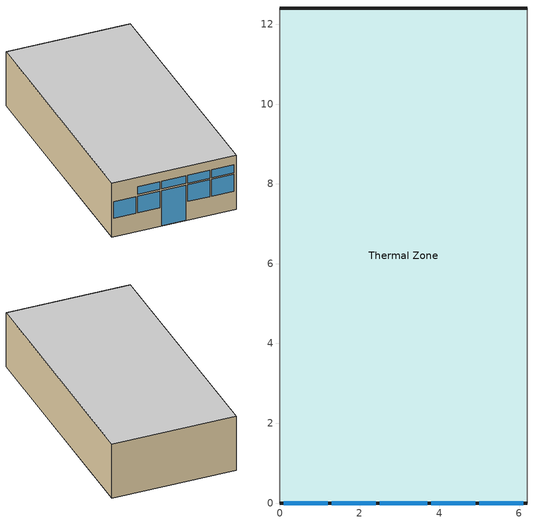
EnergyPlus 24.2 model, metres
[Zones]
Thermal Zone
 floor ground (Suelo): 6.2,12.41 6.2,0 0,0 0,12.41 z0
 wall outside (Cerramiento_Fachada): 6.2,12.41 0,12.41 / 0,0 6.2,0 z0:2.92
 wall adiabatic (Separacion_vecinos): 6.2,0 6.2,12.41 / 0,12.41 0,0 z0:2.92
 window (Puerta): 2.5,0 3.7,0 z0:1.9
 window (Ventana): 2.5,0 3.7,0 / 5,0 6.1,0 / 3.8,0 4.9,0 / 1.3,0 2.4,0 z2:2.42; 0.1,0 1.2,0 / 1.3,0 2.4,0 / 3.8,0 4.9,0 / 5,0 6.1,0 z1:1.9
 ceiling adiabatic (Forjado_superior): 6.2,0 6.2,12.41 0,12.41 0,0 z2.92
[Building]
Office: Loads convergence tolerance value=0.04; Maximum number of warmup days=25; Minimum number of warmup days=3; North axis=0; Solar distribution=FullInteriorAndExteriorWithReflections; Temperature convergence tolerance value=0.4; Terrain=Ocean
[Site:Location]
Zarautz: Elevation=5; Latitude=43.278; Longitude=-2.16936; Time zone=0
[Construction]
Cerramiento_Fachada: Revoco de mortero de cemento, Ladrillo ceramico perforado, Camara de aire no ventilada, Ladrillo ceramico hueco, Enlucido de yeso
Forjado_superior: Baldosa ceramica, Recrecido de mortero, Forjado, Camara de aire no ventilada, Falso techo
Puerta; Ventana: Abertura
Separacion_vecinos: Enlucido de yeso, Ladrillo ceramico hueco, Camara de aire no ventilada, Ladrillo ceramico hueco, Enlucido de yeso
Suelo: Baldosa ceramica, Recrecido de mortero, Solera HA
[Material] Solar absorptance=0.7; Thermal absorptance=0.9; Visible absorptance=0.7
Name | Conductivity | Density | Roughness | Specific heat | Thickness
Baldosa ceramica | 1.3 | 2300 | VeryRough | 840 | 0.013
Enlucido de yeso | 0.57 | 1000 | MediumSmooth | 1000 | 0.02
Falso techo | 0.05 | 120 | Smooth | 1000 | 0.017
Forjado | 0.9 | 1220 | Rough | 1000 | 0.24
Ladrillo ceramico hueco | 0.32 | 770 | Rough | 1000 | 0.07
Ladrillo ceramico perforado | 0.35 | 780 | Rough | 1000 | 0.12
Recrecido de mortero | 0.7 | 1250 | Rough | 1000 | 0.08
Revoco de mortero de cemento | 0.7 | 1250 | MediumRough | 1000 | 0.02
Solera HA | 2.3 | 2400 | Rough | 1000 | 0.15
[Material:AirGap]
Camara de aire no ventilada: Thermal resistance=0.12
[WindowMaterial:Shade]
Madera: Airflow permeability=0.5; Bottom opening multiplier=0.5; Conductivity=0.15; Infrared hemispherical emissivity=0.9; Infrared transmittance=0; Left side opening multiplier=0.5; Right side opening multiplier=0.5; Shade to glass distance=0.05; Solar reflectance=0.25; Solar transmittance=0.05; Thickness=3; Top opening multiplier=0.5; Visible reflectance=0.3; Visible transmittance=0.05
[WindowMaterial:SimpleGlazingSystem]
Abertura: Solar heat gain coefficient=0.72; U factor=2.7; Visible transmittance=0.82
[ElectricEquipment] Design level calculation method=EquipmentLevel; End use subcategory=General; Zone or zonelist or space or spacelist=Thermal Zone
Name | Design level | Fraction latent | Fraction lost | Fraction radiant | Schedule
equipment | 2000 | 0.015 | 0.85 | 0.081 | Small Office Bldg Equip
nevera | 61 | 0 | 0 | 0.6 | fridge
[Fan:ZoneExhaust]
ExhaustFan: Availability schedule=Always On; End use subcategory=General; Fan total efficiency=0.6; Flow fraction schedule=ventilation_factor; Maximum flow rate=0.1111; Pressure rise=250; System availability manager coupling mode=Decoupled
[InternalMass]
Internal Mass: Zone or zonelist=Thermal Zone; Construction=Separacion_vecinos; Surface area=30
[People]
People: Activity level schedule=Small Office Activity; Carbon dioxide generation rate=3.82e-08; Enable ashrae 55 comfort warnings=No; Fraction radiant=0.31417; Mean radiant temperature calculation type=EnclosureAveraged; Number of people=4; Number of people calculation method=People; Number of people schedule=Small Office Bldg Occ; Sensible heat fraction=0.563; Thermal comfort model 1 type=AdaptiveASH55; Work efficiency schedule=Work Efficiency; Zone or zonelist or space or spacelist=Thermal Zone
[Space]
office: Zone=Thermal Zone
[ThermostatSetpoint:DualSetpoint]
termostato Dual SP Control: Cooling setpoint temperature schedule=HVACTemplate-Always 24; Heating setpoint temperature schedule=HVACTemplate-Always 19
[WindowShadingControl]
window_north: Zone=Thermal Zone; Fenestration surface name 1=door; Fenestration surface name 2=window_1_2; Fenestration surface name 3=window_1_4; Fenestration surface name 4=window_2_1; Fenestration surface name 5=window_2_2; Fenestration surface name 6=window_2_3; Fenestration surface name 7=window_2_4; Fenestration surface name 8=window_east; Fenestration surface name 9=window_west; Glare control is active=No; Multiple surface control type=Group; Setpoint=300; Shading control is scheduled=No; Shading control type=OnIfHighSolarOnWindow; Shading device material=Madera; Shading type=ExteriorShade
[Zone]
Thermal Zone: Multiplier=1; Part of total floor area=Yes
[ZoneControl:Thermostat]
HVAC Thermostat: Zone or zonelist=Thermal Zone; Control 1=termostato Dual SP Control; Control type schedule=HVACTemplate-Always 4
[Zone equipment]
Thermal Zone: HVAC Ideal Loads Air System, ExhaustFan
[ZoneHVAC:IdealLoadsAirSystem]
HVAC Ideal Loads Air System: Availability schedule=HVAC_OnOff; Cooling limit=LimitCapacity; Cooling sensible heat ratio=0.7; Dehumidification control type=ConstantSensibleHeatRatio; Demand controlled ventilation type=None; Heat recovery type=None; Heating limit=LimitCapacity; Humidification control type=None; Latent heat recovery effectiveness=0.65; Maximum heating supply air humidity ratio=0.0156; Maximum heating supply air temperature=50; Maximum sensible heating capacity=8000; Maximum total cooling capacity=7100; Minimum cooling supply air humidity ratio=0.0077; Minimum cooling supply air temperature=13; Outdoor air economizer type=NoEconomizer; Sensible heat recovery effectiveness=0.7
[Schedule:Compact]
HVACTemplate-Always 4: Through: 12/31, For: AllDays, Until: 24:00, 4
HVACTemplate-Always 19: Through: 12/31, For: AllDays, Until: 24:00, 19
HVACTemplate-Always 24: Through: 12/31, For: AllDays, Until: 24:00, 24
[Schedule:Constant]
Name | Hourly value
Always On; HVAC_OnOff | 1
Work Efficiency; ventilation_factor | 0
[Schedule:Day:Interval]
Schedule Day 5; Small Office Bldg Equip Rule 1 Day Schedule; Small Office Bldg Equip Winter Design Day; Small Office Bldg Occ Rule 1 Day Schedule; Small Office Bldg Occ Winter Design Day: 24:00, 0, No
Small Office Activity Default Schedule; Small Office Activity Summer Design Day; Small Office Activity Winter Design Day: 24:00, 120, No
Small Office Bldg Equip Default Schedule: 08:30, 0.4, 12:00, 0.9, 13:00, 0.8, 17:30, 0.9, 24:00, 0, No
Small Office Bldg Equip Rule 2 Day Schedule: 08:30, 0.3, 10:00, 0.4, 12:00, 0.5, 14:30, 0.35, 24:00, 0, No
Small Office Bldg Equip Summer Design Day: 24:00, 1, No
Small Office Bldg Occ Default Schedule: 08:30, 0, 09:00, 0.7, 10:00, 0.9, 12:00, 0.95, 13:00, 0.5, 17:30, 1, 24:00, 0, No
Small Office Bldg Occ Rule 2 Day Schedule: 08:30, 0, 10:00, 0.5, 12:00, 0.9, 14:30, 1, 24:00, 0, No
Small Office Bldg Occ Summer Design Day: 08:30, 0, 17:30, 1, 24:00, 0, No
fridge allday1; fridge allday12: 01:00, 0.610949, 02:00, 0.595675, 03:00, 0.580401, 04:00, 0.565128, 06:00, 0.549854, 07:00, 0.580401, 08:00, 0.610949, 10:00, 0.626223, 12:00, 0.610949, 15:00, 0.641496, 16:00, 0.626223, 17:00, 0.672044, 18:00, 0.733139, 19:00, 0.763686, 20:00, 0.733139, 21:00, 0.717865, 22:00, 0.702591, 23:00, 0.672044, 24:00, 0.626223, No
fridge allday2: 01:00, 0.609489, 02:00, 0.594252, 03:00, 0.579015, 04:00, 0.563777, 06:00, 0.54854, 07:00, 0.579015, 08:00, 0.609489, 10:00, 0.624726, 12:00, 0.609489, 15:00, 0.639964, 16:00, 0.624726, 17:00, 0.670438, 18:00, 0.731387, 19:00, 0.761861, 20:00, 0.731387, 21:00, 0.71615, 22:00, 0.700912, 23:00, 0.670438, 24:00, 0.624726, No
fridge allday3: 01:00, 0.791241, 02:00, 0.77146, 03:00, 0.751679, 04:00, 0.563777, 06:00, 0.712117, 07:00, 0.751679, 08:00, 0.791241, 10:00, 0.811022, 12:00, 0.791241, 15:00, 0.830803, 16:00, 0.811022, 17:00, 0.870365, 18:00, 0.949489, 19:00, 0.989051, 20:00, 0.949489, 21:00, 0.929708, 22:00, 0.909927, 23:00, 0.870365, 24:00, 0.811022, No
fridge allday6: 01:00, 0.8, 02:00, 0.78, 03:00, 0.76, 04:00, 0.74, 06:00, 0.72, 07:00, 0.76, 08:00, 0.8, 10:00, 0.82, 12:00, 0.8, 15:00, 0.84, 16:00, 0.82, 17:00, 0.88, 18:00, 0.96, 19:00, 1, 20:00, 0.96, 21:00, 0.94, 22:00, 0.92, 23:00, 0.88, 24:00, 0.82, No
fridge allday10: 01:00, 0.679562, 02:00, 0.662573, 03:00, 0.645584, 04:00, 0.628595, 06:00, 0.611606, 07:00, 0.645584, 08:00, 0.679562, 10:00, 0.696551, 12:00, 0.679562, 15:00, 0.71354, 16:00, 0.696551, 17:00, 0.747518, 18:00, 0.815474, 19:00, 0.849453, 20:00, 0.815474, 21:00, 0.798485, 22:00, 0.781496, 23:00, 0.747518, 24:00, 0.696551, No
fridge allday11: 01:00, 0.675182, 02:00, 0.658303, 03:00, 0.641423, 04:00, 0.624544, 06:00, 0.607664, 07:00, 0.641423, 08:00, 0.675182, 10:00, 0.692062, 12:00, 0.675182, 15:00, 0.708942, 16:00, 0.692062, 17:00, 0.742701, 18:00, 0.810219, 19:00, 0.843978, 20:00, 0.810219, 21:00, 0.793339, 22:00, 0.77646, 23:00, 0.742701, 24:00, 0.692062, No
[Schedule:Week:Daily]
Small Office Activity Week Rule - Jan1-Dec31: Small Office Activity Default Schedule, Small Office Activity Default Schedule, Small Office Activity Default Schedule, Small Office Activity Default Schedule, Small Office Activity Default Schedule, Small Office Activity Default Schedule, Small Office Activity Default Schedule, Small Office Activity Default Schedule, Small Office Activity Summer Design Day, Small Office Activity Winter Design Day, Small Office Activity Default Schedule, Small Office Activity Default Schedule
Small Office Bldg Equip Week Rule - Jan1-Jan3: Small Office Bldg Equip Default Schedule, Small Office Bldg Equip Default Schedule, Small Office Bldg Equip Default Schedule, Small Office Bldg Equip Default Schedule, Small Office Bldg Equip Default Schedule, Small Office Bldg Equip Default Schedule, Small Office Bldg Equip Rule 2 Day Schedule, Small Office Bldg Equip Default Schedule, Small Office Bldg Equip Summer Design Day, Small Office Bldg Equip Winter Design Day, Small Office Bldg Equip Default Schedule, Small Office Bldg Equip Default Schedule
Small Office Bldg Equip Week Rule - Jan4-Dec31: Small Office Bldg Equip Rule 1 Day Schedule, Small Office Bldg Equip Default Schedule, Small Office Bldg Equip Default Schedule, Small Office Bldg Equip Default Schedule, Small Office Bldg Equip Default Schedule, Small Office Bldg Equip Default Schedule, Small Office Bldg Equip Rule 2 Day Schedule, Small Office Bldg Equip Default Schedule, Small Office Bldg Equip Summer Design Day, Small Office Bldg Equip Winter Design Day, Small Office Bldg Equip Default Schedule, Small Office Bldg Equip Default Schedule
Small Office Bldg Occ Week Rule - Jan1-Jan3: Small Office Bldg Occ Default Schedule, Small Office Bldg Occ Default Schedule, Small Office Bldg Occ Default Schedule, Small Office Bldg Occ Default Schedule, Small Office Bldg Occ Default Schedule, Small Office Bldg Occ Default Schedule, Small Office Bldg Occ Rule 2 Day Schedule, Small Office Bldg Occ Default Schedule, Small Office Bldg Occ Summer Design Day, Small Office Bldg Occ Winter Design Day, Small Office Bldg Occ Default Schedule, Small Office Bldg Occ Default Schedule
Small Office Bldg Occ Week Rule - Jan4-Dec31: Small Office Bldg Occ Rule 1 Day Schedule, Small Office Bldg Occ Default Schedule, Small Office Bldg Occ Default Schedule, Small Office Bldg Occ Default Schedule, Small Office Bldg Occ Default Schedule, Small Office Bldg Occ Default Schedule, Small Office Bldg Occ Rule 2 Day Schedule, Small Office Bldg Occ Default Schedule, Small Office Bldg Occ Summer Design Day, Small Office Bldg Occ Winter Design Day, Small Office Bldg Occ Default Schedule, Small Office Bldg Occ Default Schedule
fridge Week Rule - Dec2-Dec31: fridge allday12, fridge allday12, fridge allday12, fridge allday12, fridge allday12, fridge allday12, fridge allday12, Schedule Day 5, Schedule Day 5, Schedule Day 5, Schedule Day 5, Schedule Day 5
fridge Week Rule - Feb4-Feb24: fridge allday2, fridge allday2, fridge allday2, fridge allday2, fridge allday2, fridge allday2, fridge allday2, Schedule Day 5, Schedule Day 5, Schedule Day 5, Schedule Day 5, Schedule Day 5
fridge Week Rule - Feb25-Mar3: fridge allday2, fridge allday2, fridge allday2, fridge allday2, fridge allday3, fridge allday3, fridge allday3, Schedule Day 5, Schedule Day 5, Schedule Day 5, Schedule Day 5, Schedule Day 5
fridge Week Rule - Jan1-Jan27: fridge allday1, fridge allday1, fridge allday1, fridge allday1, fridge allday1, fridge allday1, fridge allday1, Schedule Day 5, Schedule Day 5, Schedule Day 5, Schedule Day 5, Schedule Day 5
fridge Week Rule - Jan28-Feb3: fridge allday1, fridge allday1, fridge allday1, fridge allday1, fridge allday2, fridge allday2, fridge allday2, Schedule Day 5, Schedule Day 5, Schedule Day 5, Schedule Day 5, Schedule Day 5
fridge Week Rule - Jun3-Sep29: fridge allday6, fridge allday6, fridge allday6, fridge allday6, fridge allday6, fridge allday6, fridge allday6, Schedule Day 5, Schedule Day 5, Schedule Day 5, Schedule Day 5, Schedule Day 5
fridge Week Rule - Mar4-May26: fridge allday3, fridge allday3, fridge allday3, fridge allday3, fridge allday3, fridge allday3, fridge allday3, Schedule Day 5, Schedule Day 5, Schedule Day 5, Schedule Day 5, Schedule Day 5
fridge Week Rule - May27-Jun2: fridge allday3, fridge allday3, fridge allday3, fridge allday3, fridge allday6, fridge allday6, fridge allday6, Schedule Day 5, Schedule Day 5, Schedule Day 5, Schedule Day 5, Schedule Day 5
fridge Week Rule - Nov4-Nov24: fridge allday11, fridge allday11, fridge allday11, fridge allday11, fridge allday11, fridge allday11, fridge allday11, Schedule Day 5, Schedule Day 5, Schedule Day 5, Schedule Day 5, Schedule Day 5
fridge Week Rule - Nov25-Dec1: fridge allday11, fridge allday11, fridge allday11, fridge allday11, fridge allday11, fridge allday11, fridge allday12, Schedule Day 5, Schedule Day 5, Schedule Day 5, Schedule Day 5, Schedule Day 5
fridge Week Rule - Oct7-Oct27: fridge allday10, fridge allday10, fridge allday10, fridge allday10, fridge allday10, fridge allday10, fridge allday10, Schedule Day 5, Schedule Day 5, Schedule Day 5, Schedule Day 5, Schedule Day 5
fridge Week Rule - Oct28-Nov3: fridge allday10, fridge allday10, fridge allday10, fridge allday10, fridge allday11, fridge allday11, fridge allday11, Schedule Day 5, Schedule Day 5, Schedule Day 5, Schedule Day 5, Schedule Day 5
fridge Week Rule - Sep30-Oct6: fridge allday6, fridge allday10, fridge allday10, fridge allday10, fridge allday10, fridge allday10, fridge allday10, Schedule Day 5, Schedule Day 5, Schedule Day 5, Schedule Day 5, Schedule Day 5
[Schedule:Year]
Small Office Activity: Small Office Activity Week Rule - Jan1-Dec31, 1, 1, 12, 31
Small Office Bldg Equip: Small Office Bldg Equip Week Rule - Jan1-Jan3, 1, 1, 1, 3, Small Office Bldg Equip Week Rule - Jan4-Dec31, 1, 4, 12, 31
Small Office Bldg Occ: Small Office Bldg Occ Week Rule - Jan1-Jan3, 1, 1, 1, 3, Small Office Bldg Occ Week Rule - Jan4-Dec31, 1, 4, 12, 31
fridge: fridge Week Rule - Jan1-Jan27, 1, 1, 1, 27, fridge Week Rule - Jan28-Feb3, 1, 28, 2, 3, fridge Week Rule - Feb4-Feb24, 2, 4, 2, 24, fridge Week Rule - Feb25-Mar3, 2, 25, 3, 3, fridge Week Rule - Mar4-May26, 3, 4, 5, 26, fridge Week Rule - May27-Jun2, 5, 27, 6, 2, fridge Week Rule - Jun3-Sep29, 6, 3, 9, 29, fridge Week Rule - Sep30-Oct6, 9, 30, 10, 6, fridge Week Rule - Oct7-Oct27, 10, 7, 10, 27, fridge Week Rule - Oct28-Nov3, 10, 28, 11, 3, fridge Week Rule - Nov4-Nov24, 11, 4, 11, 24, fridge Week Rule - Nov25-Dec1, 11, 25, 12, 1, fridge Week Rule - Dec2-Dec31, 12, 2, 12, 31
[AirflowNetwork:MultiZone:Component:SimpleOpening]
SimpleOpening: Air mass flow coefficient when opening is closed=0.05; Air mass flow exponent when opening is closed=0.65; Discharge coefficient=1; Minimum density difference for two way flow=0.0001
[AirflowNetwork:MultiZone:Component:ZoneExhaustFan]
ExhaustFan: Air mass flow coefficient when the zone exhaust fan is off at reference conditions=0.0001; Air mass flow exponent when the zone exhaust fan is off=0.65; Reference crack conditions=crack_condition
[AirflowNetwork:MultiZone:ReferenceCrackConditions]
crack_condition: Reference barometric pressure=94777; Reference temperature=20
[AirflowNetwork:MultiZone:Surface] Equivalent rectangle aspect ratio=1; Equivalent rectangle method=PolygonHeight; Indoor and outdoor enthalpy difference upper limit for minimum venting open factor=300000; Indoor and outdoor temperature difference upper limit for minimum venting open factor=100; Venting availability schedule=Always On; Window door opening factor or crack factor=1
Name | Leakage component | Surface | Ventilation control mode
AirflowNetwork:MultiZone:Surface 1 | SimpleOpening | window_east | Constant
AirflowNetwork:MultiZone:Surface 2 | SimpleOpening | window_west | NoVent
AirflowNetwork:MultiZone:Surface 3 | ExhaustFan | wall_south | Constant
[AirflowNetwork:MultiZone:Surface:Crack]
crack: Air mass flow coefficient at reference conditions=0.0001; Air mass flow exponent=0.65; Reference crack conditions=crack_condition
[AirflowNetwork:MultiZone:Zone]
AirflowNetwork:MultiZone:Zone 1: Zone=Thermal Zone; Facade width=10; Indoor and outdoor enthalpy difference upper limit for minimum venting open factor=300000; Indoor and outdoor temperature difference upper limit for minimum venting open factor=100; Single sided wind pressure coefficient algorithm=Standard; Ventilation control mode=Constant; Venting availability schedule=Always On
[AirflowNetwork:SimulationControl]
Flujo_Control: Absolute airflow convergence tolerance=1e-06; Airflownetwork control=MultizoneWithoutDistribution; Allow unsupported zone equipment=No; Building type=LowRise; Convergence acceleration limit=0; Do distribution duct sizing calculation=No; Height dependence of external node temperature=No; Initialization type=ZeroNodePressures; Maximum number of iterations=500; Ratio of building width along short axis to width along long axis=1; Relative airflow convergence tolerance=0.0001; Solver=SkylineLU; Wind pressure coefficient type=SurfaceAverageCalculation
